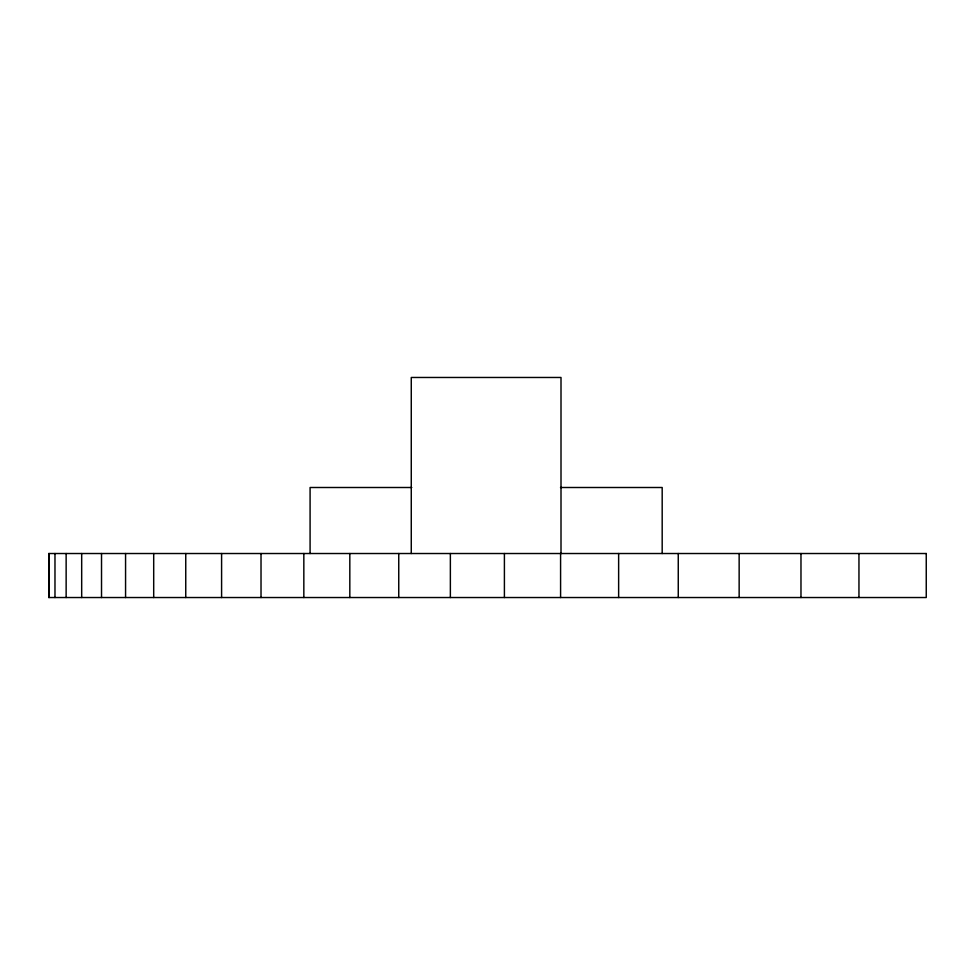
<?xml version="1.0" encoding="UTF-8"?>
<svg xmlns="http://www.w3.org/2000/svg" width="975" height="975" viewBox="0 0 975 975"><rect width="100%" height="100%" fill="white"/><g stroke="black" fill="none" stroke-linecap="round" stroke-linejoin="round"><path stroke-width="1.46" d="M411.767 487.5L310.087 487.5L310.087 553.52M560.503 487.5L662.183 487.5L662.183 553.52M858.951 553.52L858.951 597.529M800.975 553.52L800.975 597.529M739.148 553.52L739.148 597.529M678.259 553.52L678.259 597.529M618.638 553.52L618.638 597.529M561.003 553.52L561.003 377.471L411.267 377.471L411.267 553.52M560.588 553.52L560.588 597.529M504.404 553.52L504.404 597.529M450.365 553.52L450.365 597.529M398.751 553.52L398.751 597.529M349.818 553.52L349.818 597.529M303.834 553.52L303.834 597.529M261.02 553.52L261.02 597.529M221.593 553.52L221.593 597.529M185.75 553.52L185.75 597.529M153.697 553.52L153.697 597.529M125.568 553.52L125.568 597.529M101.522 553.52L101.522 597.529M81.681 553.52L81.681 597.529M66.142 553.52L66.142 597.529M54.978 553.52L54.978 597.529M49.018 553.52L49.018 597.529M926.25 553.52L48.75 553.52L48.75 597.529L926.25 597.529L926.25 553.52"/></g></svg>
